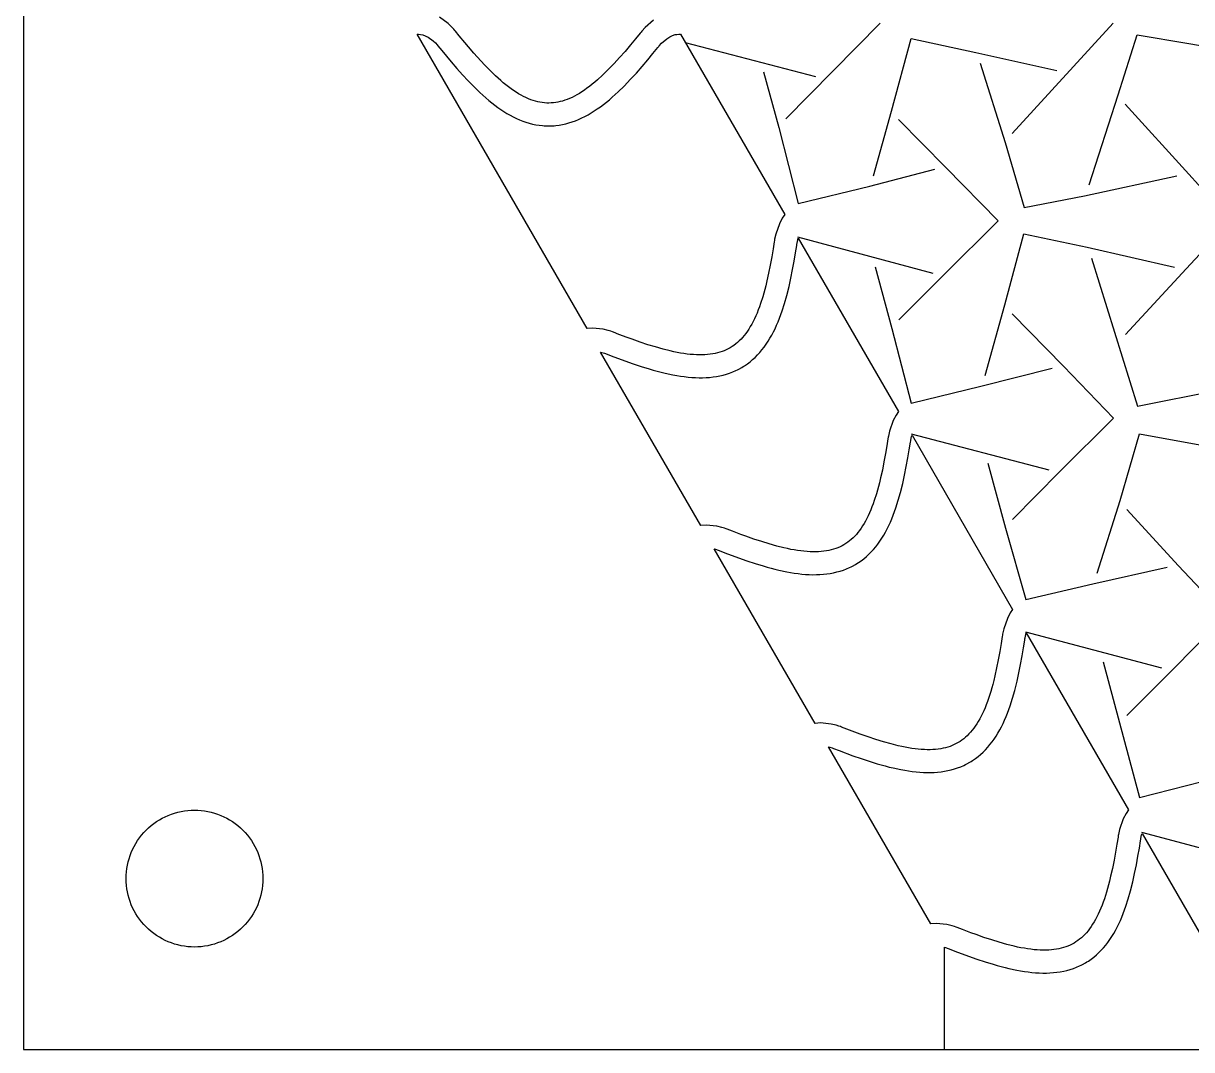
# Model space of a CAD drawing. Extents: x 1 to 258, y 1 to 91.
# Drawn here: x 1 to 52.2, y 1.2 to 46.2 of the extents above; entities that cross this region are included whole.
import ezdxf

# ---------------------------------------------------------------- set-up
doc = ezdxf.new("R2010")
doc.units = 0
doc.layers.add('BOUNDARY_1', color=4, linetype='CONTINUOUS')
doc.layers.add('CH', color=1, linetype='CONTINUOUS')

msp = doc.modelspace()

# ---------------------------------------------------------------- linework, layer by layer
at = {"layer": 'BOUNDARY_1'}
for p, q in [((0.955, 91.207), (0.955, 1.207)), ((0.955, 91.207), (0.955, 1.207)), ((19.573, 46.197), (19.19, 46.469)), ((19.739, 46.038), (19.573, 46.197)), ((28.576, 46.342), (28.21, 46.026)), ((25.659, 32.821), (18.207, 45.726)), ((18.207, 45.726), (18.267, 45.726)), ((18.267, 45.726), (18.364, 45.718)), ((18.364, 45.718), (18.469, 45.696)), ((18.469, 45.696), (18.695, 45.6)), ((18.695, 45.6), (18.916, 45.442)), ((19.816, 45.954), (19.739, 46.038)), ((19.866, 45.895), (19.816, 45.954)), ((19.901, 45.852), (19.866, 45.895)), ((20.059, 45.657), (19.901, 45.852)), ((20.3, 45.363), (20.059, 45.657)), ((27.986, 45.769), (27.788, 45.526)), ((28.025, 45.817), (27.986, 45.769)), ((28.054, 45.852), (28.025, 45.817)), ((28.21, 46.026), (28.054, 45.852)), ((29.159, 45.529), (29.291, 45.613)), ((29.291, 45.613), (29.41, 45.669)), ((29.41, 45.669), (29.525, 45.706)), ((29.525, 45.706), (29.59, 45.718)), ((29.59, 45.718), (29.687, 45.726)), ((29.687, 45.726), (29.754, 45.726)), ((29.754, 45.726), (34.321, 37.818)), ((18.916, 45.442), (19.017, 45.346)), ((19.017, 45.346), (19.094, 45.26)), ((19.094, 45.26), (19.124, 45.222)), ((19.124, 45.222), (19.295, 45.011)), ((20.458, 45.175), (20.3, 45.363)), ((20.698, 44.896), (20.458, 45.175)), ((27.563, 45.255), (27.323, 44.973)), ((27.788, 45.526), (27.563, 45.255)), ((28.55, 44.878), (28.761, 45.137)), ((28.761, 45.137), (28.801, 45.187)), ((28.801, 45.187), (28.822, 45.212)), ((28.822, 45.212), (28.927, 45.328)), ((28.927, 45.328), (29.159, 45.529)), ((19.295, 45.011), (19.704, 44.518)), ((21.168, 44.378), (20.698, 44.896)), ((27.084, 44.702), (26.847, 44.442)), ((27.323, 44.973), (27.084, 44.702)), ((28.07, 44.308), (28.319, 44.6)), ((28.319, 44.6), (28.55, 44.878)), ((19.704, 44.518), (19.954, 44.228)), ((19.954, 44.228), (20.204, 43.946)), ((21.411, 44.128), (21.168, 44.378)), ((21.644, 43.902), (21.411, 44.128)), ((26.459, 44.045), (26.342, 43.933)), ((26.576, 44.161), (26.459, 44.045)), ((26.693, 44.281), (26.576, 44.161)), ((26.847, 44.442), (26.693, 44.281)), ((27.82, 44.024), (28.07, 44.308)), ((20.204, 43.946), (20.455, 43.676)), ((20.455, 43.676), (20.709, 43.416)), ((21.76, 43.796), (21.644, 43.902)), ((21.875, 43.694), (21.76, 43.796)), ((21.99, 43.596), (21.875, 43.694)), ((22.104, 43.504), (21.99, 43.596)), ((25.882, 43.529), (25.769, 43.44)), ((25.996, 43.623), (25.882, 43.529)), ((26.111, 43.722), (25.996, 43.623)), ((26.342, 43.933), (26.111, 43.722)), ((27.28, 43.451), (27.568, 43.749)), ((27.568, 43.749), (27.82, 44.024)), ((20.709, 43.416), (20.837, 43.29)), ((20.837, 43.29), (20.965, 43.169)), ((20.965, 43.169), (21.223, 42.936)), ((22.216, 43.416), (22.104, 43.504)), ((22.329, 43.333), (22.216, 43.416)), ((22.44, 43.255), (22.329, 43.333)), ((22.55, 43.182), (22.44, 43.255)), ((22.66, 43.115), (22.55, 43.182)), ((22.768, 43.053), (22.66, 43.115)), ((22.875, 42.996), (22.768, 43.053)), ((25.109, 43.011), (25.002, 42.958)), ((25.216, 43.069), (25.109, 43.011)), ((25.325, 43.133), (25.216, 43.069)), ((25.435, 43.202), (25.325, 43.133)), ((25.545, 43.276), (25.435, 43.202)), ((25.657, 43.356), (25.545, 43.276)), ((25.769, 43.44), (25.657, 43.356)), ((26.767, 42.967), (27.025, 43.202)), ((27.025, 43.202), (27.28, 43.451)), ((21.223, 42.936), (21.353, 42.825)), ((21.353, 42.825), (21.484, 42.719)), ((21.484, 42.719), (21.615, 42.617)), ((21.615, 42.617), (21.747, 42.519)), ((21.747, 42.519), (21.881, 42.426)), ((22.981, 42.944), (22.875, 42.996)), ((23.087, 42.897), (22.981, 42.944)), ((23.19, 42.856), (23.087, 42.897)), ((23.293, 42.82), (23.19, 42.856)), ((23.395, 42.789), (23.293, 42.82)), ((23.496, 42.763), (23.395, 42.789)), ((23.596, 42.742), (23.496, 42.763)), ((23.695, 42.726), (23.596, 42.742)), ((23.794, 42.715), (23.695, 42.726)), ((23.892, 42.708), (23.794, 42.715)), ((23.991, 42.707), (23.892, 42.708)), ((24.089, 42.71), (23.991, 42.707)), ((24.188, 42.717), (24.089, 42.71)), ((24.286, 42.73), (24.188, 42.717)), ((24.386, 42.747), (24.286, 42.73)), ((24.486, 42.77), (24.386, 42.747)), ((24.587, 42.797), (24.486, 42.77)), ((24.69, 42.83), (24.587, 42.797)), ((24.792, 42.867), (24.69, 42.83)), ((24.897, 42.91), (24.792, 42.867)), ((25.002, 42.958), (24.897, 42.91)), ((26.11, 42.451), (26.243, 42.546)), ((26.243, 42.546), (26.376, 42.645)), ((26.376, 42.645), (26.507, 42.748)), ((26.507, 42.748), (26.637, 42.856)), ((26.637, 42.856), (26.767, 42.967)), ((21.881, 42.426), (22.015, 42.338)), ((22.015, 42.338), (22.15, 42.254)), ((22.15, 42.254), (22.286, 42.176)), ((22.286, 42.176), (22.423, 42.103)), ((22.423, 42.103), (22.562, 42.036)), ((22.562, 42.036), (22.701, 41.975)), ((25.152, 41.934), (25.292, 41.991)), ((25.292, 41.991), (25.431, 42.054)), ((25.431, 42.054), (25.569, 42.123)), ((25.569, 42.123), (25.706, 42.198)), ((25.706, 42.198), (25.842, 42.277)), ((25.842, 42.277), (25.977, 42.362)), ((25.977, 42.362), (26.11, 42.451)), ((22.701, 41.975), (22.842, 41.919)), ((22.842, 41.919), (22.983, 41.869)), ((22.983, 41.869), (23.126, 41.826)), ((23.126, 41.826), (23.269, 41.789)), ((23.269, 41.789), (23.414, 41.759)), ((23.414, 41.759), (23.559, 41.735)), ((23.559, 41.735), (23.705, 41.719)), ((23.705, 41.719), (23.778, 41.713)), ((23.778, 41.713), (23.851, 41.709)), ((23.851, 41.709), (23.997, 41.707)), ((23.997, 41.707), (24.071, 41.708)), ((24.071, 41.708), (24.144, 41.711)), ((24.144, 41.711), (24.217, 41.716)), ((24.217, 41.716), (24.289, 41.723)), ((24.289, 41.723), (24.435, 41.741)), ((24.435, 41.741), (24.508, 41.753)), ((24.508, 41.753), (24.58, 41.766)), ((24.58, 41.766), (24.725, 41.799)), ((24.725, 41.799), (24.868, 41.837)), ((24.868, 41.837), (25.01, 41.882)), ((25.01, 41.882), (25.152, 41.934)), ((34.089, 37.419), (33.93, 36.961)), ((34.216, 37.661), (34.089, 37.419)), ((34.321, 37.818), (34.216, 37.661)), ((33.93, 36.961), (33.881, 36.734)), ((33.864, 36.627), (33.814, 36.318)), ((33.874, 36.688), (33.864, 36.627)), ((33.881, 36.734), (33.874, 36.688)), ((34.798, 36.137), (34.851, 36.468)), ((34.851, 36.468), (34.861, 36.531)), ((34.861, 36.531), (34.867, 36.563)), ((34.867, 36.563), (34.9, 36.716)), ((34.9, 36.716), (34.918, 36.784)), ((34.918, 36.784), (39.306, 29.184)), ((33.755, 35.971), (33.688, 35.607)), ((33.814, 36.318), (33.755, 35.971)), ((34.737, 35.782), (34.798, 36.137)), ((33.688, 35.607), (33.617, 35.252)), ((34.593, 35.033), (34.667, 35.404)), ((34.667, 35.404), (34.737, 35.782)), ((33.541, 34.909), (33.489, 34.692)), ((33.617, 35.252), (33.541, 34.909)), ((34.512, 34.669), (34.593, 35.033)), ((33.404, 34.371), (33.359, 34.215)), ((33.447, 34.529), (33.404, 34.371)), ((33.489, 34.692), (33.447, 34.529)), ((34.412, 34.267), (34.512, 34.669)), ((33.264, 33.917), (33.214, 33.774)), ((33.359, 34.215), (33.264, 33.917)), ((34.209, 33.591), (34.315, 33.924)), ((34.315, 33.924), (34.412, 34.267)), ((33.054, 33.373), (32.997, 33.248)), ((33.109, 33.502), (33.054, 33.373)), ((33.162, 33.636), (33.109, 33.502)), ((33.214, 33.774), (33.162, 33.636)), ((34.094, 33.271), (34.153, 33.43)), ((34.153, 33.43), (34.209, 33.591)), ((25.896, 32.835), (25.659, 32.821)), ((26.364, 32.791), (25.896, 32.835)), ((26.588, 32.737), (26.364, 32.791)), ((32.751, 32.8), (32.686, 32.701)), ((32.815, 32.904), (32.751, 32.8)), ((32.878, 33.014), (32.815, 32.904)), ((32.938, 33.129), (32.878, 33.014)), ((32.997, 33.248), (32.938, 33.129)), ((33.828, 32.672), (33.899, 32.816)), ((33.899, 32.816), (33.967, 32.965)), ((33.967, 32.965), (34.032, 33.116)), ((34.032, 33.116), (34.094, 33.271)), ((26.696, 32.703), (26.588, 32.737)), ((26.769, 32.676), (26.696, 32.703)), ((26.821, 32.657), (26.769, 32.676)), ((27.055, 32.567), (26.821, 32.657)), ((27.411, 32.433), (27.055, 32.567)), ((27.641, 32.349), (27.411, 32.433)), ((27.989, 32.227), (27.641, 32.349)), ((32.333, 32.28), (32.257, 32.211)), ((32.407, 32.354), (32.333, 32.28)), ((32.479, 32.433), (32.407, 32.354)), ((32.549, 32.517), (32.479, 32.433)), ((32.618, 32.607), (32.549, 32.517)), ((32.686, 32.701), (32.618, 32.607)), ((33.509, 32.133), (33.594, 32.261)), ((33.594, 32.261), (33.675, 32.394)), ((33.675, 32.394), (33.753, 32.531)), ((33.753, 32.531), (33.828, 32.672)), ((30.644, 24.187), (26.253, 31.791)), ((26.253, 31.791), (26.308, 31.777)), ((26.308, 31.777), (26.418, 31.74)), ((28.329, 32.114), (27.989, 32.227)), ((28.655, 32.013), (28.329, 32.114)), ((28.99, 31.919), (28.655, 32.013)), ((29.305, 31.84), (28.99, 31.919)), ((29.459, 31.806), (29.305, 31.84)), ((29.61, 31.775), (29.459, 31.806)), ((29.757, 31.748), (29.61, 31.775)), ((29.902, 31.724), (29.757, 31.748)), ((31.378, 31.751), (31.275, 31.727)), ((31.479, 31.779), (31.378, 31.751)), ((31.576, 31.811), (31.479, 31.779)), ((31.67, 31.847), (31.576, 31.811)), ((31.761, 31.886), (31.67, 31.847)), ((31.849, 31.93), (31.761, 31.886)), ((31.935, 31.978), (31.849, 31.93)), ((32.019, 32.029), (31.935, 31.978)), ((32.1, 32.085), (32.019, 32.029)), ((32.18, 32.146), (32.1, 32.085)), ((32.257, 32.211), (32.18, 32.146)), ((33.13, 31.663), (33.23, 31.773)), ((33.23, 31.773), (33.327, 31.889)), ((33.327, 31.889), (33.42, 32.008)), ((33.42, 32.008), (33.509, 32.133)), ((26.418, 31.74), (26.463, 31.723)), ((26.463, 31.723), (26.716, 31.626)), ((26.716, 31.626), (27.317, 31.403)), ((27.317, 31.403), (27.678, 31.277)), ((27.678, 31.277), (28.036, 31.158)), ((30.044, 31.705), (29.902, 31.724)), ((30.183, 31.689), (30.044, 31.705)), ((30.318, 31.677), (30.183, 31.689)), ((30.45, 31.669), (30.318, 31.677)), ((30.578, 31.666), (30.45, 31.669)), ((30.703, 31.666), (30.578, 31.666)), ((30.825, 31.67), (30.703, 31.666)), ((30.942, 31.678), (30.825, 31.67)), ((31.057, 31.691), (30.942, 31.678)), ((31.167, 31.707), (31.057, 31.691)), ((31.275, 31.727), (31.167, 31.707)), ((32.566, 31.192), (32.686, 31.275)), ((32.686, 31.275), (32.803, 31.364)), ((32.803, 31.364), (32.916, 31.458)), ((32.916, 31.458), (33.025, 31.558)), ((33.025, 31.558), (33.13, 31.663)), ((28.036, 31.158), (28.389, 31.049)), ((28.389, 31.049), (28.564, 30.999)), ((28.564, 30.999), (28.739, 30.951)), ((28.739, 30.951), (28.912, 30.906)), ((28.912, 30.906), (29.084, 30.865)), ((29.084, 30.865), (29.424, 30.792)), ((29.424, 30.792), (29.592, 30.761)), ((29.592, 30.761), (29.758, 30.735)), ((29.758, 30.735), (29.923, 30.712)), ((31.334, 30.721), (31.481, 30.749)), ((31.481, 30.749), (31.627, 30.783)), ((31.627, 30.783), (31.769, 30.822)), ((31.769, 30.822), (31.91, 30.868)), ((31.91, 30.868), (32.047, 30.921)), ((32.047, 30.921), (32.182, 30.979)), ((32.182, 30.979), (32.248, 31.011)), ((32.248, 31.011), (32.313, 31.044)), ((32.313, 31.044), (32.441, 31.115)), ((32.441, 31.115), (32.504, 31.153)), ((32.504, 31.153), (32.566, 31.192)), ((29.923, 30.712), (30.086, 30.694)), ((30.086, 30.694), (30.248, 30.68)), ((30.248, 30.68), (30.408, 30.67)), ((30.408, 30.67), (30.567, 30.666)), ((30.567, 30.666), (30.724, 30.666)), ((30.724, 30.666), (30.879, 30.672)), ((30.879, 30.672), (31.033, 30.682)), ((31.033, 30.682), (31.184, 30.699)), ((31.184, 30.699), (31.334, 30.721)), ((39.074, 28.785), (38.915, 28.327)), ((39.201, 29.027), (39.074, 28.785)), ((39.306, 29.184), (39.201, 29.027)), ((38.915, 28.327), (38.866, 28.1)), ((38.799, 27.684), (38.74, 27.337)), ((38.849, 27.993), (38.799, 27.684)), ((38.859, 28.054), (38.849, 27.993)), ((38.866, 28.1), (38.859, 28.054)), ((39.783, 27.503), (39.836, 27.833)), ((39.836, 27.833), (39.846, 27.896)), ((39.846, 27.896), (39.852, 27.929)), ((39.852, 27.929), (39.885, 28.082)), ((39.885, 28.082), (39.903, 28.15)), ((39.903, 28.15), (44.313, 20.51)), ((38.74, 27.337), (38.673, 26.973)), ((39.652, 26.77), (39.722, 27.147)), ((39.722, 27.147), (39.783, 27.503)), ((38.673, 26.973), (38.602, 26.618)), ((39.578, 26.399), (39.652, 26.77)), ((38.526, 26.275), (38.474, 26.058)), ((38.602, 26.618), (38.526, 26.275)), ((39.497, 26.035), (39.578, 26.399)), ((38.389, 25.736), (38.344, 25.581)), ((38.432, 25.895), (38.389, 25.736)), ((38.474, 26.058), (38.432, 25.895)), ((39.3, 25.29), (39.397, 25.633)), ((39.397, 25.633), (39.497, 26.035)), ((38.199, 25.14), (38.147, 25.002)), ((38.249, 25.283), (38.199, 25.14)), ((38.344, 25.581), (38.249, 25.283)), ((39.194, 24.957), (39.3, 25.29)), ((37.982, 24.614), (37.923, 24.494)), ((38.039, 24.738), (37.982, 24.614)), ((38.094, 24.868), (38.039, 24.738)), ((38.147, 25.002), (38.094, 24.868)), ((39.017, 24.482), (39.079, 24.637)), ((39.079, 24.637), (39.138, 24.796)), ((39.138, 24.796), (39.194, 24.957)), ((30.881, 24.201), (30.644, 24.187)), ((31.349, 24.157), (30.881, 24.201)), ((31.573, 24.103), (31.349, 24.157)), ((31.681, 24.068), (31.573, 24.103)), ((31.754, 24.042), (31.681, 24.068)), ((37.671, 24.066), (37.603, 23.972)), ((37.736, 24.166), (37.671, 24.066)), ((37.8, 24.27), (37.736, 24.166)), ((37.862, 24.38), (37.8, 24.27)), ((37.923, 24.494), (37.862, 24.38)), ((38.812, 24.038), (38.884, 24.182)), ((38.884, 24.182), (38.952, 24.33)), ((38.952, 24.33), (39.017, 24.482)), ((31.806, 24.022), (31.754, 24.042)), ((32.04, 23.933), (31.806, 24.022)), ((32.396, 23.799), (32.04, 23.933)), ((32.626, 23.715), (32.396, 23.799)), ((32.974, 23.593), (32.626, 23.715)), ((33.314, 23.48), (32.974, 23.593)), ((37.242, 23.577), (37.164, 23.511)), ((37.318, 23.646), (37.242, 23.577)), ((37.392, 23.72), (37.318, 23.646)), ((37.464, 23.799), (37.392, 23.72)), ((37.534, 23.883), (37.464, 23.799)), ((37.603, 23.972), (37.534, 23.883)), ((38.494, 23.499), (38.579, 23.627)), ((38.579, 23.627), (38.66, 23.76)), ((38.66, 23.76), (38.738, 23.897)), ((38.738, 23.897), (38.812, 24.038)), ((35.651, 15.513), (31.238, 23.157)), ((31.238, 23.157), (31.293, 23.142)), ((31.293, 23.142), (31.402, 23.106)), ((31.402, 23.106), (31.448, 23.089)), ((31.448, 23.089), (31.701, 22.991)), ((33.64, 23.379), (33.314, 23.48)), ((33.975, 23.285), (33.64, 23.379)), ((34.29, 23.206), (33.975, 23.285)), ((34.444, 23.171), (34.29, 23.206)), ((34.594, 23.141), (34.444, 23.171)), ((34.742, 23.113), (34.594, 23.141)), ((34.887, 23.09), (34.742, 23.113)), ((35.029, 23.07), (34.887, 23.09)), ((35.168, 23.055), (35.029, 23.07)), ((35.303, 23.043), (35.168, 23.055)), ((35.435, 23.035), (35.303, 23.043)), ((35.927, 23.044), (35.81, 23.036)), ((36.042, 23.056), (35.927, 23.044)), ((36.152, 23.073), (36.042, 23.056)), ((36.26, 23.093), (36.152, 23.073)), ((36.363, 23.117), (36.26, 23.093)), ((36.464, 23.145), (36.363, 23.117)), ((36.561, 23.177), (36.464, 23.145)), ((36.655, 23.213), (36.561, 23.177)), ((36.746, 23.252), (36.655, 23.213)), ((36.834, 23.296), (36.746, 23.252)), ((36.92, 23.343), (36.834, 23.296)), ((37.004, 23.395), (36.92, 23.343)), ((37.085, 23.451), (37.004, 23.395)), ((37.164, 23.511), (37.085, 23.451)), ((38.114, 23.029), (38.215, 23.139)), ((38.215, 23.139), (38.312, 23.255)), ((38.312, 23.255), (38.405, 23.374)), ((38.405, 23.374), (38.494, 23.499)), ((31.701, 22.991), (32.302, 22.769)), ((32.302, 22.769), (32.663, 22.642)), ((32.663, 22.642), (33.021, 22.524)), ((35.563, 23.031), (35.435, 23.035)), ((35.688, 23.032), (35.563, 23.031)), ((35.81, 23.036), (35.688, 23.032)), ((37.489, 22.518), (37.551, 22.558)), ((37.551, 22.558), (37.671, 22.641)), ((37.671, 22.641), (37.788, 22.73)), ((37.788, 22.73), (37.901, 22.824)), ((37.901, 22.824), (38.01, 22.924)), ((38.01, 22.924), (38.114, 23.029)), ((33.021, 22.524), (33.374, 22.415)), ((33.374, 22.415), (33.549, 22.364)), ((33.549, 22.364), (33.724, 22.317)), ((33.724, 22.317), (33.897, 22.272)), ((33.897, 22.272), (34.069, 22.231)), ((34.069, 22.231), (34.409, 22.158)), ((34.409, 22.158), (34.577, 22.127)), ((34.577, 22.127), (34.743, 22.101)), ((34.743, 22.101), (34.908, 22.078)), ((34.908, 22.078), (35.071, 22.059)), ((35.071, 22.059), (35.233, 22.045)), ((35.233, 22.045), (35.393, 22.036)), ((35.393, 22.036), (35.552, 22.031)), ((35.552, 22.031), (35.709, 22.032)), ((35.709, 22.032), (35.864, 22.037)), ((35.864, 22.037), (36.018, 22.048)), ((36.018, 22.048), (36.169, 22.065)), ((36.169, 22.065), (36.319, 22.087)), ((36.319, 22.087), (36.466, 22.114)), ((36.466, 22.114), (36.612, 22.148)), ((36.612, 22.148), (36.754, 22.188)), ((36.754, 22.188), (36.895, 22.234)), ((36.895, 22.234), (37.032, 22.287)), ((37.032, 22.287), (37.167, 22.345)), ((37.167, 22.345), (37.233, 22.377)), ((37.233, 22.377), (37.298, 22.41)), ((37.298, 22.41), (37.426, 22.481)), ((37.426, 22.481), (37.489, 22.518)), ((44.313, 20.51), (44.208, 20.353)), ((44.081, 20.111), (43.922, 19.654)), ((44.208, 20.353), (44.081, 20.111)), ((43.922, 19.654), (43.873, 19.426)), ((44.891, 19.408), (44.91, 19.476)), ((44.91, 19.476), (49.388, 11.72)), ((43.806, 19.01), (43.747, 18.663)), ((43.856, 19.319), (43.806, 19.01)), ((43.866, 19.38), (43.856, 19.319)), ((43.873, 19.426), (43.866, 19.38)), ((44.79, 18.829), (44.843, 19.16)), ((44.843, 19.16), (44.853, 19.223)), ((44.853, 19.223), (44.858, 19.255)), ((44.858, 19.255), (44.891, 19.408)), ((43.747, 18.663), (43.68, 18.299)), ((44.659, 18.096), (44.729, 18.474)), ((44.729, 18.474), (44.79, 18.829)), ((43.609, 17.944), (43.533, 17.601)), ((43.68, 18.299), (43.609, 17.944)), ((44.585, 17.725), (44.659, 18.096)), ((43.533, 17.601), (43.481, 17.384)), ((44.504, 17.361), (44.585, 17.725)), ((43.351, 16.908), (43.256, 16.609)), ((43.395, 17.063), (43.351, 16.908)), ((43.439, 17.222), (43.395, 17.063)), ((43.481, 17.384), (43.439, 17.222)), ((44.307, 16.616), (44.404, 16.959)), ((44.404, 16.959), (44.504, 17.361)), ((43.206, 16.466), (43.154, 16.328)), ((43.256, 16.609), (43.206, 16.466)), ((44.201, 16.284), (44.307, 16.616)), ((42.989, 15.94), (42.93, 15.821)), ((43.045, 16.065), (42.989, 15.94)), ((43.101, 16.194), (43.045, 16.065)), ((43.154, 16.328), (43.101, 16.194)), ((44.023, 15.809), (44.085, 15.964)), ((44.085, 15.964), (44.145, 16.122)), ((44.145, 16.122), (44.201, 16.284)), ((35.888, 15.528), (35.651, 15.513)), ((36.356, 15.483), (35.888, 15.528)), ((36.579, 15.429), (36.356, 15.483)), ((36.688, 15.395), (36.579, 15.429)), ((36.761, 15.368), (36.688, 15.395)), ((36.813, 15.349), (36.761, 15.368)), ((42.677, 15.393), (42.61, 15.299)), ((42.743, 15.492), (42.677, 15.393)), ((42.807, 15.597), (42.743, 15.492)), ((42.869, 15.706), (42.807, 15.597)), ((42.93, 15.821), (42.869, 15.706)), ((43.745, 15.223), (43.819, 15.364)), ((43.819, 15.364), (43.89, 15.509)), ((43.89, 15.509), (43.958, 15.657)), ((43.958, 15.657), (44.023, 15.809)), ((37.047, 15.259), (36.813, 15.349)), ((37.403, 15.125), (37.047, 15.259)), ((37.633, 15.041), (37.403, 15.125)), ((37.981, 14.919), (37.633, 15.041)), ((38.321, 14.806), (37.981, 14.919)), ((42.249, 14.903), (42.171, 14.838)), ((42.325, 14.972), (42.249, 14.903)), ((42.399, 15.046), (42.325, 14.972)), ((42.471, 15.126), (42.399, 15.046)), ((42.541, 15.209), (42.471, 15.126)), ((42.61, 15.299), (42.541, 15.209)), ((43.501, 14.825), (43.586, 14.953)), ((43.586, 14.953), (43.667, 15.086)), ((43.667, 15.086), (43.745, 15.223)), ((40.726, 6.722), (36.245, 14.484)), ((36.245, 14.484), (36.3, 14.469)), ((36.3, 14.469), (36.409, 14.432)), ((36.409, 14.432), (36.455, 14.415)), ((36.455, 14.415), (36.708, 14.318)), ((38.647, 14.705), (38.321, 14.806)), ((38.982, 14.611), (38.647, 14.705)), ((39.297, 14.532), (38.982, 14.611)), ((39.451, 14.498), (39.297, 14.532)), ((39.601, 14.467), (39.451, 14.498)), ((39.749, 14.44), (39.601, 14.467)), ((39.894, 14.416), (39.749, 14.44)), ((40.036, 14.397), (39.894, 14.416)), ((40.175, 14.381), (40.036, 14.397)), ((40.31, 14.369), (40.175, 14.381)), ((40.442, 14.361), (40.31, 14.369)), ((40.57, 14.358), (40.442, 14.361)), ((40.695, 14.358), (40.57, 14.358)), ((40.817, 14.362), (40.695, 14.358)), ((40.934, 14.37), (40.817, 14.362)), ((41.049, 14.383), (40.934, 14.37)), ((41.159, 14.399), (41.049, 14.383)), ((41.267, 14.419), (41.159, 14.399)), ((41.37, 14.443), (41.267, 14.419)), ((41.471, 14.471), (41.37, 14.443)), ((41.567, 14.503), (41.471, 14.471)), ((41.662, 14.539), (41.567, 14.503)), ((41.753, 14.578), (41.662, 14.539)), ((41.841, 14.622), (41.753, 14.578)), ((41.927, 14.67), (41.841, 14.622)), ((42.011, 14.721), (41.927, 14.67)), ((42.092, 14.778), (42.011, 14.721)), ((42.171, 14.838), (42.092, 14.778)), ((43.017, 14.25), (43.121, 14.355)), ((43.121, 14.355), (43.222, 14.466)), ((43.222, 14.466), (43.319, 14.581)), ((43.319, 14.581), (43.412, 14.7)), ((43.412, 14.7), (43.501, 14.825)), ((36.708, 14.318), (37.309, 14.095)), ((37.309, 14.095), (37.67, 13.969)), ((37.67, 13.969), (38.028, 13.85)), ((38.028, 13.85), (38.381, 13.741)), ((42.433, 13.807), (42.496, 13.845)), ((42.496, 13.845), (42.557, 13.884)), ((42.557, 13.884), (42.678, 13.967)), ((42.678, 13.967), (42.795, 14.056)), ((42.795, 14.056), (42.908, 14.15)), ((42.908, 14.15), (43.017, 14.25)), ((38.381, 13.741), (38.556, 13.691)), ((38.556, 13.691), (38.731, 13.643)), ((38.731, 13.643), (38.904, 13.598)), ((38.904, 13.598), (39.076, 13.557)), ((39.076, 13.557), (39.415, 13.484)), ((39.415, 13.484), (39.583, 13.454)), ((39.583, 13.454), (39.75, 13.427)), ((39.75, 13.427), (39.915, 13.404)), ((39.915, 13.404), (40.078, 13.386)), ((40.078, 13.386), (40.24, 13.372)), ((40.24, 13.372), (40.4, 13.362)), ((40.4, 13.362), (40.559, 13.358)), ((40.559, 13.358), (40.716, 13.358)), ((40.716, 13.358), (40.871, 13.364)), ((40.871, 13.364), (41.025, 13.375)), ((41.025, 13.375), (41.176, 13.391)), ((41.176, 13.391), (41.326, 13.413)), ((41.326, 13.413), (41.473, 13.441)), ((41.473, 13.441), (41.619, 13.475)), ((41.619, 13.475), (41.761, 13.514)), ((41.761, 13.514), (41.902, 13.561)), ((41.902, 13.561), (42.039, 13.613)), ((42.039, 13.613), (42.174, 13.671)), ((42.174, 13.671), (42.24, 13.703)), ((42.24, 13.703), (42.305, 13.736)), ((42.305, 13.736), (42.433, 13.807)), ((49.156, 11.32), (48.997, 10.863)), ((49.283, 11.563), (49.156, 11.32)), ((49.388, 11.72), (49.283, 11.563)), ((48.997, 10.863), (48.949, 10.635)), ((48.931, 10.529), (48.881, 10.22)), ((48.941, 10.589), (48.931, 10.529)), ((48.949, 10.635), (48.941, 10.589)), ((49.865, 10.038), (49.919, 10.369)), ((49.919, 10.369), (49.929, 10.432)), ((49.929, 10.432), (49.934, 10.464)), ((49.934, 10.464), (49.967, 10.618)), ((49.967, 10.618), (49.985, 10.685)), ((49.985, 10.685), (54.477, 2.905)), ((48.822, 9.872), (48.755, 9.508)), ((48.881, 10.22), (48.822, 9.872)), ((49.804, 9.683), (49.865, 10.038)), ((48.755, 9.508), (48.684, 9.153)), ((49.66, 8.934), (49.735, 9.305)), ((49.735, 9.305), (49.804, 9.683)), ((48.608, 8.81), (48.556, 8.593)), ((48.684, 9.153), (48.608, 8.81)), ((49.579, 8.57), (49.66, 8.934)), ((48.471, 8.272), (48.426, 8.117)), ((48.514, 8.431), (48.471, 8.272)), ((48.556, 8.593), (48.514, 8.431)), ((49.479, 8.169), (49.579, 8.57)), ((48.331, 7.818), (48.281, 7.675)), ((48.426, 8.117), (48.331, 7.818)), ((49.277, 7.493), (49.382, 7.825)), ((49.382, 7.825), (49.479, 8.169)), ((48.121, 7.274), (48.064, 7.15)), ((48.176, 7.403), (48.121, 7.274)), ((48.229, 7.537), (48.176, 7.403)), ((48.281, 7.675), (48.229, 7.537)), ((49.099, 7.018), (49.161, 7.173)), ((49.161, 7.173), (49.22, 7.331)), ((49.22, 7.331), (49.277, 7.493)), ((40.963, 6.737), (40.726, 6.722)), ((41.432, 6.692), (40.963, 6.737)), ((41.655, 6.638), (41.432, 6.692)), ((47.819, 6.702), (47.753, 6.602)), ((47.882, 6.806), (47.819, 6.702)), ((47.945, 6.916), (47.882, 6.806)), ((48.005, 7.03), (47.945, 6.916)), ((48.064, 7.15), (48.005, 7.03)), ((48.895, 6.573), (48.966, 6.718)), ((48.966, 6.718), (49.034, 6.866)), ((49.034, 6.866), (49.099, 7.018)), ((41.763, 6.604), (41.655, 6.638)), ((41.836, 6.578), (41.763, 6.604)), ((41.888, 6.558), (41.836, 6.578)), ((42.122, 6.468), (41.888, 6.558)), ((42.478, 6.335), (42.122, 6.468)), ((42.709, 6.251), (42.478, 6.335)), ((43.056, 6.129), (42.709, 6.251)), ((47.4, 6.181), (47.324, 6.112)), ((47.474, 6.256), (47.4, 6.181)), ((47.546, 6.335), (47.474, 6.256)), ((47.617, 6.419), (47.546, 6.335)), ((47.686, 6.508), (47.617, 6.419)), ((47.753, 6.602), (47.686, 6.508)), ((48.576, 6.034), (48.661, 6.163)), ((48.661, 6.163), (48.742, 6.296)), ((48.742, 6.296), (48.82, 6.432)), ((48.82, 6.432), (48.895, 6.573)), ((41.321, 1.207), (41.321, 5.693)), ((41.321, 5.693), (41.375, 5.678)), ((41.375, 5.678), (41.485, 5.642)), ((41.485, 5.642), (41.53, 5.624)), ((43.397, 6.015), (43.056, 6.129)), ((43.722, 5.915), (43.397, 6.015)), ((44.058, 5.82), (43.722, 5.915)), ((44.372, 5.741), (44.058, 5.82)), ((44.526, 5.707), (44.372, 5.741)), ((44.677, 5.676), (44.526, 5.707)), ((44.825, 5.649), (44.677, 5.676)), ((44.97, 5.626), (44.825, 5.649)), ((46.445, 5.652), (46.342, 5.628)), ((46.546, 5.68), (46.445, 5.652)), ((46.643, 5.712), (46.546, 5.68)), ((46.737, 5.748), (46.643, 5.712)), ((46.828, 5.788), (46.737, 5.748)), ((46.916, 5.831), (46.828, 5.788)), ((47.003, 5.879), (46.916, 5.831)), ((47.086, 5.931), (47.003, 5.879)), ((47.168, 5.987), (47.086, 5.931)), ((47.247, 6.047), (47.168, 5.987)), ((47.324, 6.112), (47.247, 6.047)), ((48.197, 5.565), (48.297, 5.675)), ((48.297, 5.675), (48.394, 5.79)), ((48.394, 5.79), (48.487, 5.91)), ((48.487, 5.91), (48.576, 6.034)), ((41.53, 5.624), (41.784, 5.527)), ((41.784, 5.527), (42.384, 5.304)), ((42.384, 5.304), (42.746, 5.178)), ((42.746, 5.178), (43.104, 5.059)), ((45.111, 5.606), (44.97, 5.626)), ((45.25, 5.59), (45.111, 5.606)), ((45.385, 5.578), (45.25, 5.59)), ((45.517, 5.571), (45.385, 5.578)), ((45.646, 5.567), (45.517, 5.571)), ((45.771, 5.567), (45.646, 5.567)), ((45.892, 5.571), (45.771, 5.567)), ((46.01, 5.58), (45.892, 5.571)), ((46.124, 5.592), (46.01, 5.58)), ((46.234, 5.608), (46.124, 5.592)), ((46.342, 5.628), (46.234, 5.608)), ((47.633, 5.093), (47.753, 5.176)), ((47.753, 5.176), (47.87, 5.265)), ((47.87, 5.265), (47.983, 5.359)), ((47.983, 5.359), (48.092, 5.459)), ((48.092, 5.459), (48.197, 5.565)), ((43.104, 5.059), (43.456, 4.951)), ((43.456, 4.951), (43.631, 4.9)), ((43.631, 4.9), (43.806, 4.852)), ((43.806, 4.852), (43.979, 4.807)), ((43.979, 4.807), (44.151, 4.766)), ((44.151, 4.766), (44.491, 4.694)), ((44.491, 4.694), (44.659, 4.663)), ((44.659, 4.663), (44.825, 4.636)), ((44.825, 4.636), (44.99, 4.613)), ((44.99, 4.613), (45.153, 4.595)), ((46.252, 4.6), (46.402, 4.622)), ((46.402, 4.622), (46.549, 4.65)), ((46.549, 4.65), (46.694, 4.684)), ((46.694, 4.684), (46.837, 4.724)), ((46.837, 4.724), (46.977, 4.77)), ((46.977, 4.77), (47.115, 4.822)), ((47.115, 4.822), (47.249, 4.881)), ((47.249, 4.881), (47.315, 4.912)), ((47.315, 4.912), (47.38, 4.945)), ((47.38, 4.945), (47.508, 5.016)), ((47.508, 5.016), (47.571, 5.054)), ((47.571, 5.054), (47.633, 5.093)), ((45.153, 4.595), (45.316, 4.581)), ((45.316, 4.581), (45.476, 4.572)), ((45.476, 4.572), (45.635, 4.567)), ((45.635, 4.567), (45.791, 4.567)), ((45.791, 4.567), (45.947, 4.573)), ((45.947, 4.573), (46.1, 4.584)), ((46.1, 4.584), (46.252, 4.6)), ((0.955, 1.207), (258.085, 1.207)), ((0.955, 1.207), (41.321, 1.207))]:
    msp.add_line(p, q, dxfattribs=at)
at = {"layer": 'BOUNDARY_1', "extrusion": (0, 0, -1)}
for start, end in [(359.9998, 90.0002), (89.9998, 180.0002), (269.9998, 0.0002), (179.9998, 270.0002)]:
    msp.add_arc((-8.455, 8.707), 3, start, end, dxfattribs=at)
at = {"layer": 'CH'}
for p, q in [((34.365, 42.009), (38.507, 46.206)), ((44.292, 41.378), (48.718, 46.206)), ((48.933, 43.074), (49.77, 45.7)), ((49.77, 45.7), (52.041, 45.313)), ((29.962, 45.367), (35.669, 43.878)), ((39.001, 42.359), (39.864, 45.537)), ((39.864, 45.537), (42.692, 44.92)), ((52.041, 45.313), (56.877, 44.478)), ((42.692, 44.92), (46.251, 44.131)), ((33.398, 44.073), (34.066, 41.643)), ((42.888, 44.45), (43.983, 40.973)), ((47.666, 39.126), (48.933, 43.074)), ((52.036, 39.584), (49.25, 42.655)), ((38.219, 39.514), (39.001, 42.359)), ((34.066, 41.643), (34.917, 38.308)), ((41.383, 39.882), (39.31, 41.982)), ((43.983, 40.973), (44.815, 38.131)), ((38.047, 39.058), (40.902, 39.803)), ((43.673, 37.546), (41.383, 39.882)), ((47.462, 38.641), (51.514, 39.518)), ((53.877, 37.546), (52.036, 39.584)), ((34.917, 38.308), (38.047, 39.058)), ((44.815, 38.131), (47.462, 38.641)), ((41.293, 35.175), (43.673, 37.546)), ((51.921, 35.443), (53.877, 37.546)), ((43.971, 33.857), (44.807, 36.974)), ((44.807, 36.974), (47.577, 36.384)), ((34.886, 36.837), (40.818, 35.256)), ((47.577, 36.384), (51.406, 35.513)), ((47.773, 35.903), (49.781, 29.412)), ((38.29, 35.523), (39.015, 32.829)), ((49.252, 32.562), (51.921, 35.443)), ((39.323, 33.2), (41.293, 35.175)), ((43.101, 30.757), (43.971, 33.857)), ((46.535, 31.168), (44.285, 33.472)), ((39.015, 32.829), (39.86, 29.549)), ((42.925, 30.293), (46.044, 31.089)), ((48.726, 28.886), (46.535, 31.168)), ((49.781, 29.412), (56.625, 30.781)), ((39.86, 29.549), (42.925, 30.293)), ((46.383, 26.55), (48.726, 28.886)), ((39.871, 28.203), (45.902, 26.63)), ((49.022, 25.285), (49.868, 28.21)), ((49.868, 28.21), (52.513, 27.726)), ((43.219, 26.918), (44.001, 24.073)), ((44.31, 24.45), (46.383, 26.55)), ((48.016, 22.092), (49.022, 25.285)), ((51.586, 22.42), (49.324, 24.888)), ((44.001, 24.073), (44.894, 20.948)), ((47.823, 21.632), (51.091, 22.357)), ((53.636, 20.226), (51.586, 22.42)), ((44.894, 20.948), (47.823, 21.632)), ((51.314, 17.86), (53.636, 20.226)), ((44.879, 19.53), (50.838, 17.941)), ((48.275, 18.216), (49.879, 12.261)), ((49.318, 15.859), (51.314, 17.86)), ((49.879, 12.261), (55.927, 13.806)), ((49.954, 10.739), (55.644, 9.222))]:
    msp.add_line(p, q, dxfattribs=at)

doc.saveas('drawing.dxf')
